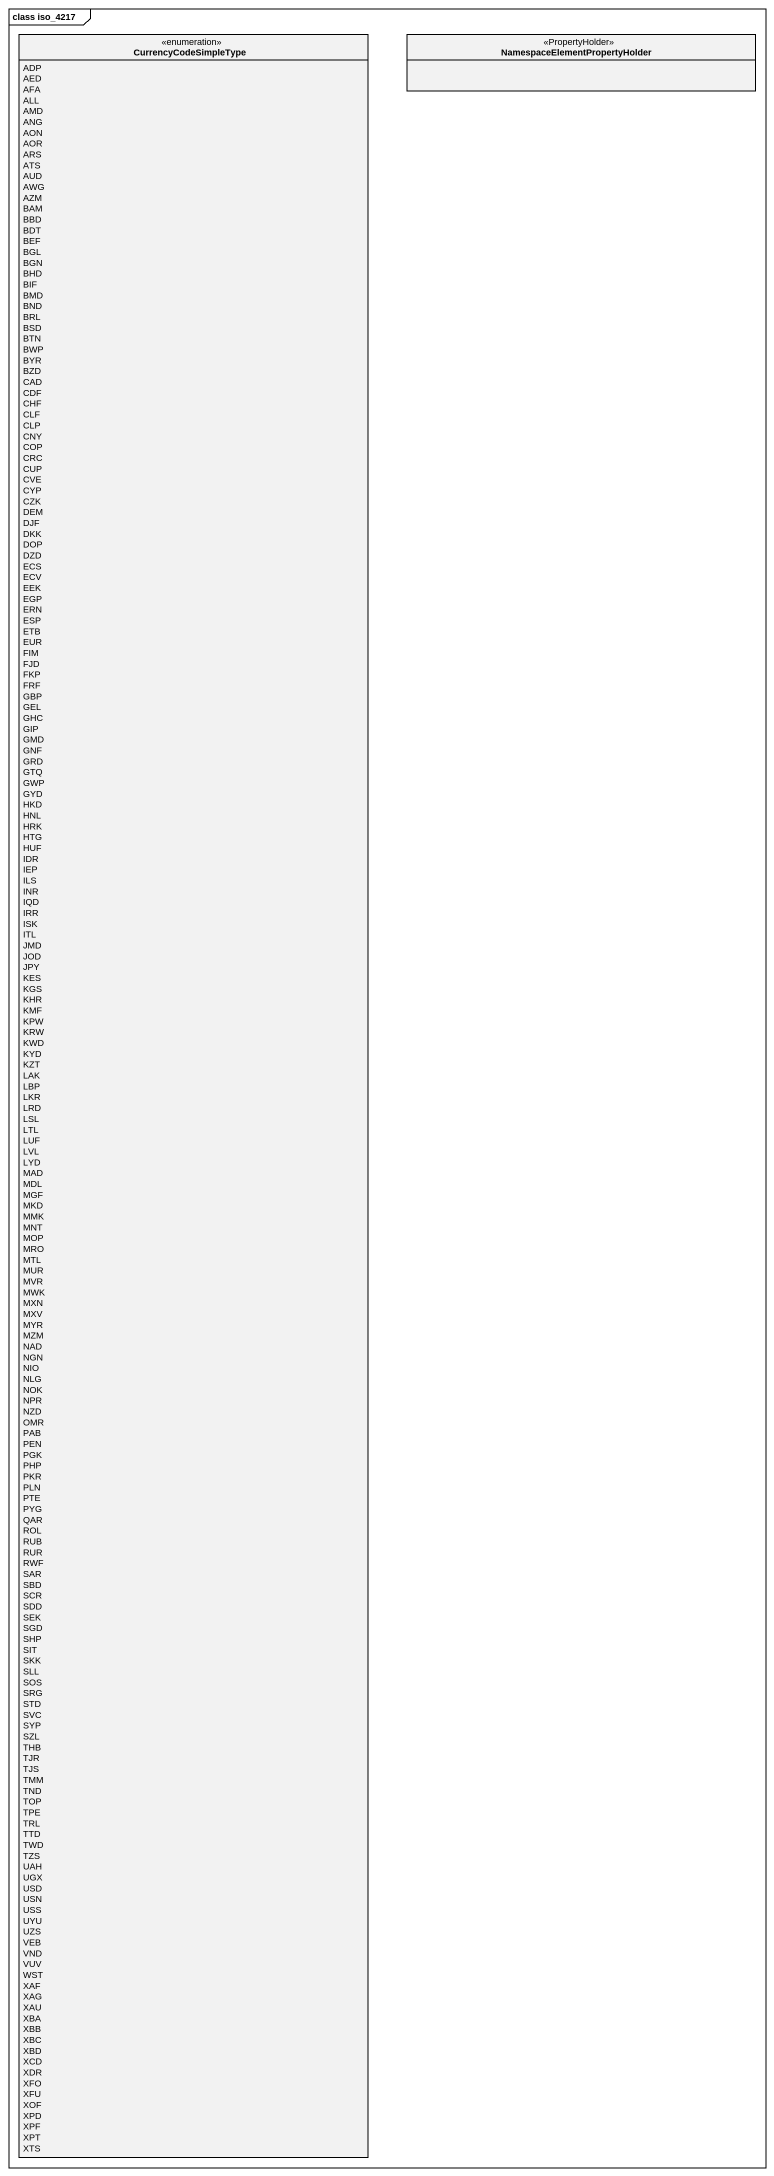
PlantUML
@startuml
mainframe class iso_4217
hide circle
hide empty members
enum CurrencyCodeSimpleType {
  ADP
  AED
  AFA
  ALL
  AMD
  ANG
  AON
  AOR
  ARS
  ATS
  AUD
  AWG
  AZM
  BAM
  BBD
  BDT
  BEF
  BGL
  BGN
  BHD
  BIF
  BMD
  BND
  BRL
  BSD
  BTN
  BWP
  BYR
  BZD
  CAD
  CDF
  CHF
  CLF
  CLP
  CNY
  COP
  CRC
  CUP
  CVE
  CYP
  CZK
  DEM
  DJF
  DKK
  DOP
  DZD
  ECS
  ECV
  EEK
  EGP
  ERN
  ESP
  ETB
  EUR
  FIM
  FJD
  FKP
  FRF
  GBP
  GEL
  GHC
  GIP
  GMD
  GNF
  GRD
  GTQ
  GWP
  GYD
  HKD
  HNL
  HRK
  HTG
  HUF
  IDR
  IEP
  ILS
  INR
  IQD
  IRR
  ISK
  ITL
  JMD
  JOD
  JPY
  KES
  KGS
  KHR
  KMF
  KPW
  KRW
  KWD
  KYD
  KZT
  LAK
  LBP
  LKR
  LRD
  LSL
  LTL
  LUF
  LVL
  LYD
  MAD
  MDL
  MGF
  MKD
  MMK
  MNT
  MOP
  MRO
  MTL
  MUR
  MVR
  MWK
  MXN
  MXV
  MYR
  MZM
  NAD
  NGN
  NIO
  NLG
  NOK
  NPR
  NZD
  OMR
  PAB
  PEN
  PGK
  PHP
  PKR
  PLN
  PTE
  PYG
  QAR
  ROL
  RUB
  RUR
  RWF
  SAR
  SBD
  SCR
  SDD
  SEK
  SGD
  SHP
  SIT
  SKK
  SLL
  SOS
  SRG
  STD
  SVC
  SYP
  SZL
  THB
  TJR
  TJS
  TMM
  TND
  TOP
  TPE
  TRL
  TTD
  TWD
  TZS
  UAH
  UGX
  USD
  USN
  USS
  UYU
  UZS
  VEB
  VND
  VUV
  WST
  XAF
  XAG
  XAU
  XBA
  XBB
  XBC
  XBD
  XCD
  XDR
  XFO
  XFU
  XOF
  XPD
  XPF
  XPT
  XTS
}
class "NamespaceElementPropertyHolder" as NamespaceElementPropertyHold <<PropertyHolder>>
@enduml
